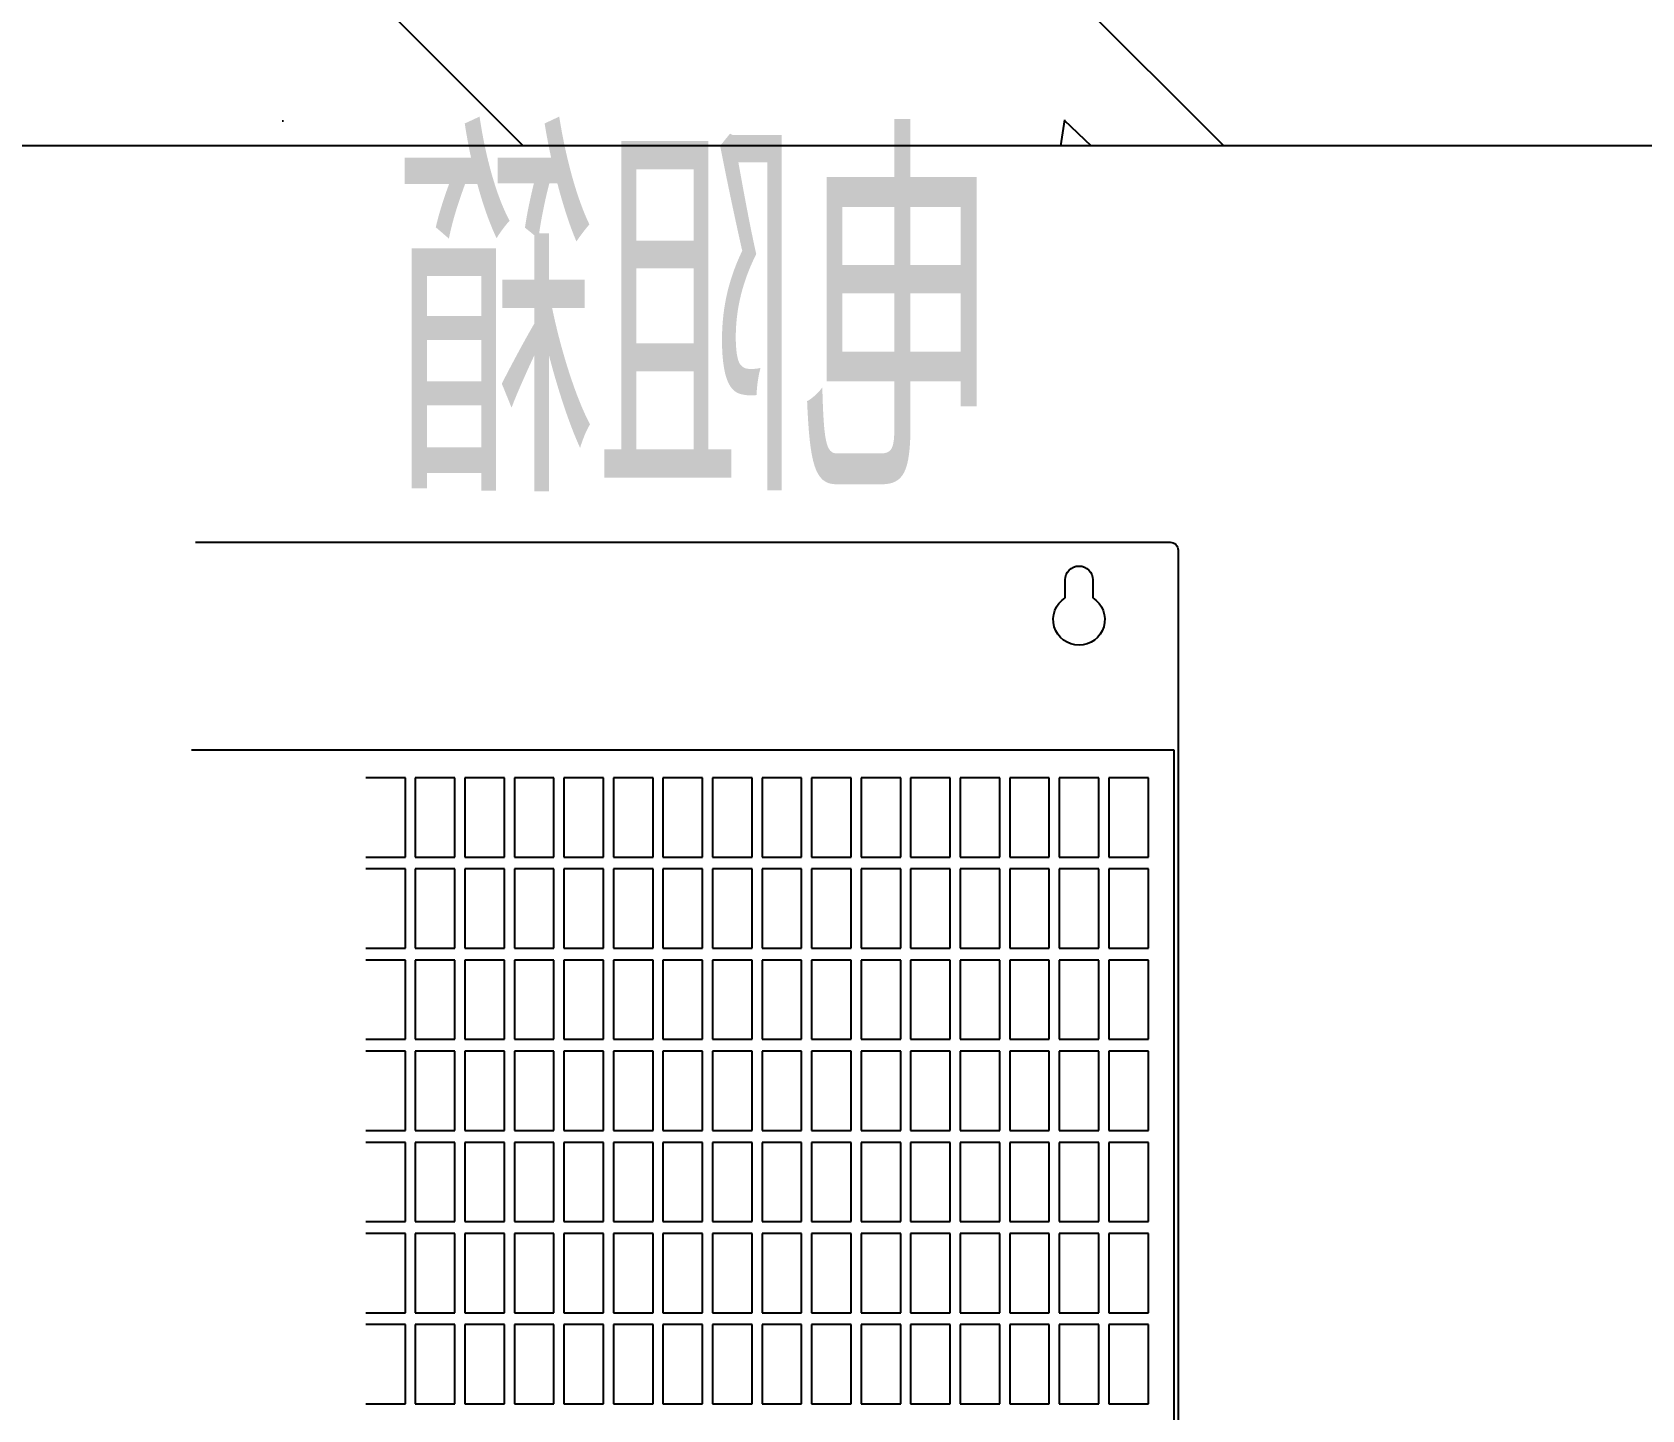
# Model space of a CAD drawing. Extents: x -678900 to 2378000, y 0 to 1840591.
# Drawn here: x -121646.7 to -121240.5, y 695551.9 to 695899.5 of the extents above; entities that cross this region are included whole.
import ezdxf
from ezdxf.enums import TextEntityAlignment as Align

# ---------------------------------------------------------------- set-up
doc = ezdxf.new("R2010")
doc.units = 0
doc.header["$LTSCALE"] = 1000
doc.header["$MEASUREMENT"] = 0
doc.linetypes.add('DASH', pattern=[0.35, 0.25, -0.1])
doc.layers.get('0').update_dxf_attribs({"linetype": 'CONTINUOUS'})
for name, color, linetype in [('AE-ELEV-4', 251, 'CONTINUOUS'), ('AE-HDWR-COVR', 8, 'CONTINUOUS'), ('AE-STRU-HACH', 40, 'CONTINUOUS'), ('AE-WALL', 255, 'CONTINUOUS'), ('C-XREF-INT', 7, 'CONTINUOUS')]:
    doc.layers.add(name, color=color, linetype=linetype)
doc.styles.add('Text0.7_SimSun.ttf', font='', dxfattribs={"width": 0.7})
doc.styles.get('Text0.7_SimSun.ttf').set_extended_font_data('SimSun')

# ---------------------------------------------------------------- blocks, each defined once
blk = doc.blocks.new('DXMX_View_SectionJoint_DEFAULT_191026113000218197')
at = {"layer": 'AE-STRU-HACH'}
h = blk.add_hatch(dxfattribs=at)
h.set_pattern_fill('钢筋混凝土', color=40, scale=50, style=0)
h.set_pattern_definition([(315, (0, 0), (88.38835, 88.38835), []), (320, (0, 0), (-31.376, -358.63), [37.5, -412.5]), (265, (0, 0), (376.096, 69.3757), [30, -330]), (10.4514, (-2.6, -29.9), (344.72, -289.2547), [31.87, -350.571]), (316.1842, (100, -2e-14), (-82.7595, -533.6205), [56.25, -618.75]), (6.6356, (93.1, -44.47), (487.059, -467.331), [47.805, -525.856]), (261.1842, (100, -2e-14), (487.059, -467.331), [45, -495]), (291, (75, -50), (-201.3094, -298.4535), [37.5, -412.5]), (236, (75, -50), (362.575, -121.6577), [30, -330]), (341.4514, (58.22, -74.87), (161.265, -420.1113), [31.87, -350.571]), (307.5, (0, 0), (166.4469, -6.0799), [0, -326, 0, -335, 0, -331.25]), (277.5, (0, 0), (197.2059, -131.5348), [0, -191, 0, -318.5, 0, -126.25]), (237.5, (2e-14, 111.5), (-11.2774, -266.9112), [0, -125, 0, -390, 0, -517.5]), (227.5, (3e-14, 161.5), (50.0525, -291.593), [0, -162.5, 0, -259, 0, -367.5])])
h.paths.add_polyline_path([(-7900, 20044.975163), (-8900, 20044.975163), (-8900, 19764.975163), (-9100, 19764.975163), (-9100, 20044.975163), (-10300, 20044.975163), (-10300, 21164.975163), (-10100, 21164.975163), (-10100, 20164.975163), (-7900, 20164.975163), (-7900, 21164.975163), (-7700, 21164.975163), (-7700, 19914.975163), (-6800, 19914.975163), (-6800, 19814.975163), (-7700, 19814.975163), (-7700, 19414.975163), (-7900, 19414.975163)], flags=0)
h.paths.add_polyline_path([(-11400, 19964.975163), (-11200, 19964.975163), (-11200, 19464.975163), (-11400, 19464.975163)], flags=0)
h.paths.add_polyline_path([(-11400, 18464.975163), (-11200, 18464.975163), (-11200, 18364.975163), (-11400, 18364.975163)], flags=0)
h.paths.add_polyline_path([(-7900, 17114.975163), (-10100, 17114.975163), (-10100, 16864.975163), (-10300, 16864.975163), (-10300, 17264.975163), (-7700, 17264.975163), (-7700, 16864.975163), (-7900, 16864.975163)], flags=0)
h.paths.add_polyline_path([(-11400, 16265.025163), (-11200, 16265.025163), (-11200, 15664.975163), (-10100, 15664.975163), (-10100, 15264.975163), (-10300, 15264.975163), (-10300, 15544.975163), (-11200, 15544.975163), (-11200, 15064.975163), (-11400, 15064.975163)], flags=0)
h.paths.add_polyline_path([(-7850, 15064.975163), (-7815.33, 14987.925163), (-7805, 14964.975163), (-7815.57, 14987.695163), (-7851.53, 15064.975163), (-7805, 14964.975163), (-7900, 14964.975163), (-7900, 16264.975163), (-7700, 16264.975163), (-7700, 15664.975163), (-6700, 15664.975163), (-6700, 15544.975163), (-7700, 15544.975163), (-7700, 14964.975163), (-7805, 14964.975163)], flags=0)
at = {"layer": 'AE-STRU-HACH', "color": 7, "ltscale": 0.3, "flags": 128}
blk.add_lwpolyline([(-7900, 17114.975163), (-10100, 17114.975163), (-10100, 16864.975163), (-10300, 16864.975163), (-10300, 17264.975163), (-7700, 17264.975163), (-7700, 16864.975163), (-7900, 16864.975163), (-7900, 17114.975163)], close=True, dxfattribs=at)
at = {"layer": 'AE-WALL', "ltscale": 0.3, "flags": 128}
blk.add_lwpolyline([(-7900, 17114.975163), (-10100, 17114.975163), (-10100, 16864.975163), (-10300, 16864.975163), (-10300, 17264.975163), (-7700, 17264.975163), (-7700, 16864.975163), (-7900, 16864.975163), (-7900, 17114.975163)], dxfattribs=at)
blk = doc.blocks.new('冲顶')
at = {"layer": 'AE-ELEV-4', "linetype": 'Continuous'}
for p, q in [((1333134.42, 858499.89), (1332888.42, 858499.89)), ((1332886.42, 858497.89), (1332886.42, 857951.89)), ((1332907.92, 858490.39), (1332907.92, 858485.87)), ((1332914.92, 858485.87), (1332914.92, 858490.39)), ((1332887.42, 857999.46), (1332887.42, 858447.46)), ((1332887.42, 858447.46), (1333135.42, 858447.46)), ((1332893.92, 858440.46), (1332903.92, 858440.46)), ((1332893.92, 858420.46), (1332893.92, 858440.46)), ((1332903.92, 858440.46), (1332903.92, 858420.46)), ((1332906.42, 858440.46), (1332916.42, 858440.46)), ((1332906.42, 858420.46), (1332906.42, 858440.46)), ((1332916.42, 858440.46), (1332916.42, 858420.46)), ((1332918.92, 858440.46), (1332928.92, 858440.46)), ((1332918.92, 858420.46), (1332918.92, 858440.46)), ((1332928.92, 858440.46), (1332928.92, 858420.46)), ((1332931.42, 858440.46), (1332941.42, 858440.46)), ((1332931.42, 858420.46), (1332931.42, 858440.46)), ((1332941.42, 858440.46), (1332941.42, 858420.46)), ((1332943.92, 858440.46), (1332953.92, 858440.46)), ((1332943.92, 858420.46), (1332943.92, 858440.46)), ((1332953.92, 858440.46), (1332953.92, 858420.46)), ((1332956.42, 858440.46), (1332966.42, 858440.46)), ((1332956.42, 858420.46), (1332956.42, 858440.46)), ((1332966.42, 858440.46), (1332966.42, 858420.46)), ((1332968.92, 858440.46), (1332978.92, 858440.46)), ((1332968.92, 858420.46), (1332968.92, 858440.46)), ((1332978.92, 858440.46), (1332978.92, 858420.46)), ((1332981.42, 858440.46), (1332991.42, 858440.46)), ((1332981.42, 858420.46), (1332981.42, 858440.46)), ((1332991.42, 858440.46), (1332991.42, 858420.46)), ((1332993.92, 858440.46), (1333003.92, 858440.46)), ((1332993.92, 858420.46), (1332993.92, 858440.46)), ((1333003.92, 858440.46), (1333003.92, 858420.46)), ((1333006.42, 858440.46), (1333016.42, 858440.46)), ((1333006.42, 858420.46), (1333006.42, 858440.46)), ((1333016.42, 858440.46), (1333016.42, 858420.46)), ((1333018.92, 858440.46), (1333028.92, 858440.46)), ((1333018.92, 858420.46), (1333018.92, 858440.46)), ((1333028.92, 858440.46), (1333028.92, 858420.46)), ((1333031.42, 858440.46), (1333041.42, 858440.46)), ((1333031.42, 858420.46), (1333031.42, 858440.46)), ((1333041.42, 858440.46), (1333041.42, 858420.46)), ((1333043.92, 858440.46), (1333053.92, 858440.46)), ((1333043.92, 858420.46), (1333043.92, 858440.46)), ((1333053.92, 858440.46), (1333053.92, 858420.46)), ((1333056.42, 858440.46), (1333066.42, 858440.46)), ((1333056.42, 858420.46), (1333056.42, 858440.46)), ((1333066.42, 858440.46), (1333066.42, 858420.46)), ((1333068.92, 858440.46), (1333078.92, 858440.46)), ((1333068.92, 858420.46), (1333068.92, 858440.46)), ((1333078.92, 858440.46), (1333078.92, 858420.46)), ((1333081.42, 858440.46), (1333091.42, 858440.46)), ((1333081.42, 858420.46), (1333081.42, 858440.46)), ((1332903.92, 858420.46), (1332893.92, 858420.46)), ((1332916.42, 858420.46), (1332906.42, 858420.46)), ((1332928.92, 858420.46), (1332918.92, 858420.46)), ((1332941.42, 858420.46), (1332931.42, 858420.46)), ((1332953.92, 858420.46), (1332943.92, 858420.46)), ((1332966.42, 858420.46), (1332956.42, 858420.46)), ((1332978.92, 858420.46), (1332968.92, 858420.46)), ((1332991.42, 858420.46), (1332981.42, 858420.46)), ((1333003.92, 858420.46), (1332993.92, 858420.46)), ((1333016.42, 858420.46), (1333006.42, 858420.46)), ((1333028.92, 858420.46), (1333018.92, 858420.46)), ((1333041.42, 858420.46), (1333031.42, 858420.46)), ((1333053.92, 858420.46), (1333043.92, 858420.46)), ((1333066.42, 858420.46), (1333056.42, 858420.46)), ((1333078.92, 858420.46), (1333068.92, 858420.46)), ((1333091.42, 858420.46), (1333081.42, 858420.46)), ((1332893.92, 858417.46), (1332903.92, 858417.46)), ((1332893.92, 858397.46), (1332893.92, 858417.46)), ((1332903.92, 858417.46), (1332903.92, 858397.46)), ((1332906.42, 858417.46), (1332916.42, 858417.46)), ((1332906.42, 858397.46), (1332906.42, 858417.46)), ((1332916.42, 858417.46), (1332916.42, 858397.46)), ((1332918.92, 858417.46), (1332928.92, 858417.46)), ((1332918.92, 858397.46), (1332918.92, 858417.46)), ((1332928.92, 858417.46), (1332928.92, 858397.46)), ((1332931.42, 858417.46), (1332941.42, 858417.46)), ((1332931.42, 858397.46), (1332931.42, 858417.46)), ((1332941.42, 858417.46), (1332941.42, 858397.46)), ((1332943.92, 858417.46), (1332953.92, 858417.46)), ((1332943.92, 858397.46), (1332943.92, 858417.46)), ((1332953.92, 858417.46), (1332953.92, 858397.46)), ((1332956.42, 858417.46), (1332966.42, 858417.46)), ((1332956.42, 858397.46), (1332956.42, 858417.46)), ((1332966.42, 858417.46), (1332966.42, 858397.46)), ((1332968.92, 858417.46), (1332978.92, 858417.46)), ((1332968.92, 858397.46), (1332968.92, 858417.46)), ((1332978.92, 858417.46), (1332978.92, 858397.46)), ((1332981.42, 858417.46), (1332991.42, 858417.46)), ((1332981.42, 858397.46), (1332981.42, 858417.46)), ((1332991.42, 858417.46), (1332991.42, 858397.46)), ((1332993.92, 858417.46), (1333003.92, 858417.46)), ((1332993.92, 858397.46), (1332993.92, 858417.46)), ((1333003.92, 858417.46), (1333003.92, 858397.46)), ((1333006.42, 858417.46), (1333016.42, 858417.46)), ((1333006.42, 858397.46), (1333006.42, 858417.46)), ((1333016.42, 858417.46), (1333016.42, 858397.46)), ((1333018.92, 858417.46), (1333028.92, 858417.46)), ((1333018.92, 858397.46), (1333018.92, 858417.46)), ((1333028.92, 858417.46), (1333028.92, 858397.46)), ((1333031.42, 858417.46), (1333041.42, 858417.46)), ((1333031.42, 858397.46), (1333031.42, 858417.46)), ((1333041.42, 858417.46), (1333041.42, 858397.46)), ((1333043.92, 858417.46), (1333053.92, 858417.46)), ((1333043.92, 858397.46), (1333043.92, 858417.46)), ((1333053.92, 858417.46), (1333053.92, 858397.46)), ((1333056.42, 858417.46), (1333066.42, 858417.46)), ((1333056.42, 858397.46), (1333056.42, 858417.46)), ((1333066.42, 858417.46), (1333066.42, 858397.46)), ((1333068.92, 858417.46), (1333078.92, 858417.46)), ((1333068.92, 858397.46), (1333068.92, 858417.46)), ((1333078.92, 858417.46), (1333078.92, 858397.46)), ((1333081.42, 858417.46), (1333091.42, 858417.46)), ((1333081.42, 858397.46), (1333081.42, 858417.46)), ((1332903.92, 858397.46), (1332893.92, 858397.46)), ((1332893.92, 858394.46), (1332903.92, 858394.46)), ((1332893.92, 858374.46), (1332893.92, 858394.46)), ((1332903.92, 858394.46), (1332903.92, 858374.46)), ((1332916.42, 858397.46), (1332906.42, 858397.46)), ((1332906.42, 858394.46), (1332916.42, 858394.46)), ((1332906.42, 858374.46), (1332906.42, 858394.46)), ((1332916.42, 858394.46), (1332916.42, 858374.46)), ((1332928.92, 858397.46), (1332918.92, 858397.46)), ((1332918.92, 858394.46), (1332928.92, 858394.46)), ((1332918.92, 858374.46), (1332918.92, 858394.46)), ((1332928.92, 858394.46), (1332928.92, 858374.46)), ((1332941.42, 858397.46), (1332931.42, 858397.46)), ((1332931.42, 858394.46), (1332941.42, 858394.46)), ((1332931.42, 858374.46), (1332931.42, 858394.46)), ((1332941.42, 858394.46), (1332941.42, 858374.46)), ((1332953.92, 858397.46), (1332943.92, 858397.46)), ((1332943.92, 858394.46), (1332953.92, 858394.46)), ((1332943.92, 858374.46), (1332943.92, 858394.46)), ((1332953.92, 858394.46), (1332953.92, 858374.46)), ((1332966.42, 858397.46), (1332956.42, 858397.46)), ((1332956.42, 858394.46), (1332966.42, 858394.46)), ((1332956.42, 858374.46), (1332956.42, 858394.46)), ((1332966.42, 858394.46), (1332966.42, 858374.46)), ((1332978.92, 858397.46), (1332968.92, 858397.46)), ((1332968.92, 858394.46), (1332978.92, 858394.46)), ((1332968.92, 858374.46), (1332968.92, 858394.46)), ((1332978.92, 858394.46), (1332978.92, 858374.46)), ((1332991.42, 858397.46), (1332981.42, 858397.46)), ((1332981.42, 858394.46), (1332991.42, 858394.46)), ((1332981.42, 858374.46), (1332981.42, 858394.46)), ((1332991.42, 858394.46), (1332991.42, 858374.46)), ((1333003.92, 858397.46), (1332993.92, 858397.46)), ((1332993.92, 858394.46), (1333003.92, 858394.46)), ((1332993.92, 858374.46), (1332993.92, 858394.46)), ((1333003.92, 858394.46), (1333003.92, 858374.46)), ((1333016.42, 858397.46), (1333006.42, 858397.46)), ((1333006.42, 858394.46), (1333016.42, 858394.46)), ((1333006.42, 858374.46), (1333006.42, 858394.46)), ((1333016.42, 858394.46), (1333016.42, 858374.46)), ((1333028.92, 858397.46), (1333018.92, 858397.46)), ((1333018.92, 858394.46), (1333028.92, 858394.46)), ((1333018.92, 858374.46), (1333018.92, 858394.46)), ((1333028.92, 858394.46), (1333028.92, 858374.46)), ((1333041.42, 858397.46), (1333031.42, 858397.46)), ((1333031.42, 858394.46), (1333041.42, 858394.46)), ((1333031.42, 858374.46), (1333031.42, 858394.46)), ((1333041.42, 858394.46), (1333041.42, 858374.46)), ((1333053.92, 858397.46), (1333043.92, 858397.46)), ((1333043.92, 858394.46), (1333053.92, 858394.46)), ((1333043.92, 858374.46), (1333043.92, 858394.46)), ((1333053.92, 858394.46), (1333053.92, 858374.46)), ((1333066.42, 858397.46), (1333056.42, 858397.46)), ((1333056.42, 858394.46), (1333066.42, 858394.46)), ((1333056.42, 858374.46), (1333056.42, 858394.46)), ((1333066.42, 858394.46), (1333066.42, 858374.46)), ((1333078.92, 858397.46), (1333068.92, 858397.46)), ((1333068.92, 858394.46), (1333078.92, 858394.46)), ((1333068.92, 858374.46), (1333068.92, 858394.46)), ((1333078.92, 858394.46), (1333078.92, 858374.46)), ((1333091.42, 858397.46), (1333081.42, 858397.46)), ((1333081.42, 858394.46), (1333091.42, 858394.46)), ((1333081.42, 858374.46), (1333081.42, 858394.46)), ((1332903.92, 858374.46), (1332893.92, 858374.46)), ((1332916.42, 858374.46), (1332906.42, 858374.46)), ((1332928.92, 858374.46), (1332918.92, 858374.46)), ((1332941.42, 858374.46), (1332931.42, 858374.46)), ((1332953.92, 858374.46), (1332943.92, 858374.46)), ((1332966.42, 858374.46), (1332956.42, 858374.46)), ((1332978.92, 858374.46), (1332968.92, 858374.46)), ((1332991.42, 858374.46), (1332981.42, 858374.46)), ((1333003.92, 858374.46), (1332993.92, 858374.46)), ((1333016.42, 858374.46), (1333006.42, 858374.46)), ((1333028.92, 858374.46), (1333018.92, 858374.46)), ((1333041.42, 858374.46), (1333031.42, 858374.46)), ((1333053.92, 858374.46), (1333043.92, 858374.46)), ((1333066.42, 858374.46), (1333056.42, 858374.46)), ((1333078.92, 858374.46), (1333068.92, 858374.46)), ((1333091.42, 858374.46), (1333081.42, 858374.46)), ((1332893.92, 858371.46), (1332903.92, 858371.46)), ((1332893.92, 858351.46), (1332893.92, 858371.46)), ((1332903.92, 858371.46), (1332903.92, 858351.46)), ((1332906.42, 858371.46), (1332916.42, 858371.46)), ((1332906.42, 858351.46), (1332906.42, 858371.46)), ((1332916.42, 858371.46), (1332916.42, 858351.46)), ((1332918.92, 858371.46), (1332928.92, 858371.46)), ((1332918.92, 858351.46), (1332918.92, 858371.46)), ((1332928.92, 858371.46), (1332928.92, 858351.46)), ((1332931.42, 858371.46), (1332941.42, 858371.46)), ((1332931.42, 858351.46), (1332931.42, 858371.46)), ((1332941.42, 858371.46), (1332941.42, 858351.46)), ((1332943.92, 858371.46), (1332953.92, 858371.46)), ((1332943.92, 858351.46), (1332943.92, 858371.46)), ((1332953.92, 858371.46), (1332953.92, 858351.46)), ((1332956.42, 858371.46), (1332966.42, 858371.46)), ((1332956.42, 858351.46), (1332956.42, 858371.46)), ((1332966.42, 858371.46), (1332966.42, 858351.46)), ((1332968.92, 858371.46), (1332978.92, 858371.46)), ((1332968.92, 858351.46), (1332968.92, 858371.46)), ((1332978.92, 858371.46), (1332978.92, 858351.46)), ((1332981.42, 858371.46), (1332991.42, 858371.46)), ((1332981.42, 858351.46), (1332981.42, 858371.46)), ((1332991.42, 858371.46), (1332991.42, 858351.46)), ((1332993.92, 858371.46), (1333003.92, 858371.46)), ((1332993.92, 858351.46), (1332993.92, 858371.46)), ((1333003.92, 858371.46), (1333003.92, 858351.46)), ((1333006.42, 858371.46), (1333016.42, 858371.46)), ((1333006.42, 858351.46), (1333006.42, 858371.46)), ((1333016.42, 858371.46), (1333016.42, 858351.46)), ((1333018.92, 858371.46), (1333028.92, 858371.46)), ((1333018.92, 858351.46), (1333018.92, 858371.46)), ((1333028.92, 858371.46), (1333028.92, 858351.46)), ((1333031.42, 858371.46), (1333041.42, 858371.46)), ((1333031.42, 858351.46), (1333031.42, 858371.46)), ((1333041.42, 858371.46), (1333041.42, 858351.46)), ((1333043.92, 858371.46), (1333053.92, 858371.46)), ((1333043.92, 858351.46), (1333043.92, 858371.46)), ((1333053.92, 858371.46), (1333053.92, 858351.46)), ((1333056.42, 858371.46), (1333066.42, 858371.46)), ((1333056.42, 858351.46), (1333056.42, 858371.46)), ((1333066.42, 858371.46), (1333066.42, 858351.46)), ((1333068.92, 858371.46), (1333078.92, 858371.46)), ((1333068.92, 858351.46), (1333068.92, 858371.46)), ((1333078.92, 858371.46), (1333078.92, 858351.46)), ((1333081.42, 858371.46), (1333091.42, 858371.46)), ((1333081.42, 858351.46), (1333081.42, 858371.46)), ((1332903.92, 858351.46), (1332893.92, 858351.46)), ((1332916.42, 858351.46), (1332906.42, 858351.46)), ((1332928.92, 858351.46), (1332918.92, 858351.46)), ((1332941.42, 858351.46), (1332931.42, 858351.46)), ((1332953.92, 858351.46), (1332943.92, 858351.46)), ((1332966.42, 858351.46), (1332956.42, 858351.46)), ((1332978.92, 858351.46), (1332968.92, 858351.46)), ((1332991.42, 858351.46), (1332981.42, 858351.46)), ((1333003.92, 858351.46), (1332993.92, 858351.46)), ((1333016.42, 858351.46), (1333006.42, 858351.46)), ((1333028.92, 858351.46), (1333018.92, 858351.46)), ((1333041.42, 858351.46), (1333031.42, 858351.46)), ((1333053.92, 858351.46), (1333043.92, 858351.46)), ((1333066.42, 858351.46), (1333056.42, 858351.46)), ((1333078.92, 858351.46), (1333068.92, 858351.46)), ((1333091.42, 858351.46), (1333081.42, 858351.46)), ((1332893.92, 858348.46), (1332903.92, 858348.46)), ((1332893.92, 858328.46), (1332893.92, 858348.46)), ((1332903.92, 858348.46), (1332903.92, 858328.46)), ((1332906.42, 858348.46), (1332916.42, 858348.46)), ((1332906.42, 858328.46), (1332906.42, 858348.46)), ((1332916.42, 858348.46), (1332916.42, 858328.46)), ((1332918.92, 858348.46), (1332928.92, 858348.46)), ((1332918.92, 858328.46), (1332918.92, 858348.46)), ((1332928.92, 858348.46), (1332928.92, 858328.46)), ((1332931.42, 858348.46), (1332941.42, 858348.46)), ((1332931.42, 858328.46), (1332931.42, 858348.46)), ((1332941.42, 858348.46), (1332941.42, 858328.46)), ((1332943.92, 858348.46), (1332953.92, 858348.46)), ((1332943.92, 858328.46), (1332943.92, 858348.46)), ((1332953.92, 858348.46), (1332953.92, 858328.46)), ((1332956.42, 858348.46), (1332966.42, 858348.46)), ((1332956.42, 858328.46), (1332956.42, 858348.46)), ((1332966.42, 858348.46), (1332966.42, 858328.46)), ((1332968.92, 858348.46), (1332978.92, 858348.46)), ((1332968.92, 858328.46), (1332968.92, 858348.46)), ((1332978.92, 858348.46), (1332978.92, 858328.46)), ((1332981.42, 858348.46), (1332991.42, 858348.46)), ((1332981.42, 858328.46), (1332981.42, 858348.46)), ((1332991.42, 858348.46), (1332991.42, 858328.46)), ((1332993.92, 858348.46), (1333003.92, 858348.46)), ((1332993.92, 858328.46), (1332993.92, 858348.46)), ((1333003.92, 858348.46), (1333003.92, 858328.46)), ((1333006.42, 858348.46), (1333016.42, 858348.46)), ((1333006.42, 858328.46), (1333006.42, 858348.46)), ((1333016.42, 858348.46), (1333016.42, 858328.46)), ((1333018.92, 858348.46), (1333028.92, 858348.46)), ((1333018.92, 858328.46), (1333018.92, 858348.46)), ((1333028.92, 858348.46), (1333028.92, 858328.46)), ((1333031.42, 858348.46), (1333041.42, 858348.46)), ((1333031.42, 858328.46), (1333031.42, 858348.46)), ((1333041.42, 858348.46), (1333041.42, 858328.46)), ((1333043.92, 858348.46), (1333053.92, 858348.46)), ((1333043.92, 858328.46), (1333043.92, 858348.46)), ((1333053.92, 858348.46), (1333053.92, 858328.46)), ((1333056.42, 858348.46), (1333066.42, 858348.46)), ((1333056.42, 858328.46), (1333056.42, 858348.46)), ((1333066.42, 858348.46), (1333066.42, 858328.46)), ((1333068.92, 858348.46), (1333078.92, 858348.46)), ((1333068.92, 858328.46), (1333068.92, 858348.46)), ((1333078.92, 858348.46), (1333078.92, 858328.46)), ((1333081.42, 858348.46), (1333091.42, 858348.46)), ((1333081.42, 858328.46), (1333081.42, 858348.46)), ((1332903.92, 858328.46), (1332893.92, 858328.46)), ((1332893.92, 858325.46), (1332903.92, 858325.46)), ((1332893.92, 858305.46), (1332893.92, 858325.46)), ((1332903.92, 858325.46), (1332903.92, 858305.46)), ((1332916.42, 858328.46), (1332906.42, 858328.46)), ((1332906.42, 858325.46), (1332916.42, 858325.46)), ((1332906.42, 858305.46), (1332906.42, 858325.46)), ((1332916.42, 858325.46), (1332916.42, 858305.46)), ((1332928.92, 858328.46), (1332918.92, 858328.46)), ((1332918.92, 858325.46), (1332928.92, 858325.46)), ((1332918.92, 858305.46), (1332918.92, 858325.46)), ((1332928.92, 858325.46), (1332928.92, 858305.46)), ((1332941.42, 858328.46), (1332931.42, 858328.46)), ((1332931.42, 858325.46), (1332941.42, 858325.46)), ((1332931.42, 858305.46), (1332931.42, 858325.46)), ((1332941.42, 858325.46), (1332941.42, 858305.46)), ((1332953.92, 858328.46), (1332943.92, 858328.46)), ((1332943.92, 858325.46), (1332953.92, 858325.46)), ((1332943.92, 858305.46), (1332943.92, 858325.46)), ((1332953.92, 858325.46), (1332953.92, 858305.46)), ((1332966.42, 858328.46), (1332956.42, 858328.46)), ((1332956.42, 858325.46), (1332966.42, 858325.46)), ((1332956.42, 858305.46), (1332956.42, 858325.46)), ((1332966.42, 858325.46), (1332966.42, 858305.46)), ((1332978.92, 858328.46), (1332968.92, 858328.46)), ((1332968.92, 858325.46), (1332978.92, 858325.46)), ((1332968.92, 858305.46), (1332968.92, 858325.46)), ((1332978.92, 858325.46), (1332978.92, 858305.46)), ((1332991.42, 858328.46), (1332981.42, 858328.46)), ((1332981.42, 858325.46), (1332991.42, 858325.46)), ((1332981.42, 858305.46), (1332981.42, 858325.46)), ((1332991.42, 858325.46), (1332991.42, 858305.46)), ((1333003.92, 858328.46), (1332993.92, 858328.46)), ((1332993.92, 858325.46), (1333003.92, 858325.46)), ((1332993.92, 858305.46), (1332993.92, 858325.46)), ((1333003.92, 858325.46), (1333003.92, 858305.46)), ((1333016.42, 858328.46), (1333006.42, 858328.46)), ((1333006.42, 858325.46), (1333016.42, 858325.46)), ((1333006.42, 858305.46), (1333006.42, 858325.46)), ((1333016.42, 858325.46), (1333016.42, 858305.46)), ((1333028.92, 858328.46), (1333018.92, 858328.46)), ((1333018.92, 858325.46), (1333028.92, 858325.46)), ((1333018.92, 858305.46), (1333018.92, 858325.46)), ((1333028.92, 858325.46), (1333028.92, 858305.46)), ((1333041.42, 858328.46), (1333031.42, 858328.46)), ((1333031.42, 858325.46), (1333041.42, 858325.46)), ((1333031.42, 858305.46), (1333031.42, 858325.46)), ((1333041.42, 858325.46), (1333041.42, 858305.46)), ((1333053.92, 858328.46), (1333043.92, 858328.46)), ((1333043.92, 858325.46), (1333053.92, 858325.46)), ((1333043.92, 858305.46), (1333043.92, 858325.46)), ((1333053.92, 858325.46), (1333053.92, 858305.46)), ((1333066.42, 858328.46), (1333056.42, 858328.46)), ((1333056.42, 858325.46), (1333066.42, 858325.46)), ((1333056.42, 858305.46), (1333056.42, 858325.46)), ((1333066.42, 858325.46), (1333066.42, 858305.46)), ((1333078.92, 858328.46), (1333068.92, 858328.46)), ((1333068.92, 858325.46), (1333078.92, 858325.46)), ((1333068.92, 858305.46), (1333068.92, 858325.46)), ((1333078.92, 858325.46), (1333078.92, 858305.46)), ((1333091.42, 858328.46), (1333081.42, 858328.46)), ((1333081.42, 858325.46), (1333091.42, 858325.46)), ((1333081.42, 858305.46), (1333081.42, 858325.46)), ((1332903.92, 858305.46), (1332893.92, 858305.46)), ((1332916.42, 858305.46), (1332906.42, 858305.46)), ((1332928.92, 858305.46), (1332918.92, 858305.46)), ((1332941.42, 858305.46), (1332931.42, 858305.46)), ((1332953.92, 858305.46), (1332943.92, 858305.46)), ((1332966.42, 858305.46), (1332956.42, 858305.46)), ((1332978.92, 858305.46), (1332968.92, 858305.46)), ((1332991.42, 858305.46), (1332981.42, 858305.46)), ((1333003.92, 858305.46), (1332993.92, 858305.46)), ((1333016.42, 858305.46), (1333006.42, 858305.46)), ((1333028.92, 858305.46), (1333018.92, 858305.46)), ((1333041.42, 858305.46), (1333031.42, 858305.46)), ((1333053.92, 858305.46), (1333043.92, 858305.46)), ((1333066.42, 858305.46), (1333056.42, 858305.46)), ((1333078.92, 858305.46), (1333068.92, 858305.46)), ((1333091.42, 858305.46), (1333081.42, 858305.46)), ((1332893.92, 858302.46), (1332903.92, 858302.46)), ((1332893.92, 858282.46), (1332893.92, 858302.46)), ((1332903.92, 858302.46), (1332903.92, 858282.46)), ((1332906.42, 858302.46), (1332916.42, 858302.46)), ((1332906.42, 858282.46), (1332906.42, 858302.46)), ((1332916.42, 858302.46), (1332916.42, 858282.46)), ((1332918.92, 858302.46), (1332928.92, 858302.46)), ((1332918.92, 858282.46), (1332918.92, 858302.46)), ((1332928.92, 858302.46), (1332928.92, 858282.46)), ((1332931.42, 858302.46), (1332941.42, 858302.46)), ((1332931.42, 858282.46), (1332931.42, 858302.46)), ((1332941.42, 858302.46), (1332941.42, 858282.46)), ((1332943.92, 858302.46), (1332953.92, 858302.46)), ((1332943.92, 858282.46), (1332943.92, 858302.46)), ((1332953.92, 858302.46), (1332953.92, 858282.46)), ((1332956.42, 858302.46), (1332966.42, 858302.46)), ((1332956.42, 858282.46), (1332956.42, 858302.46)), ((1332966.42, 858302.46), (1332966.42, 858282.46)), ((1332968.92, 858302.46), (1332978.92, 858302.46)), ((1332968.92, 858282.46), (1332968.92, 858302.46)), ((1332978.92, 858302.46), (1332978.92, 858282.46)), ((1332981.42, 858302.46), (1332991.42, 858302.46)), ((1332981.42, 858282.46), (1332981.42, 858302.46)), ((1332991.42, 858302.46), (1332991.42, 858282.46)), ((1332993.92, 858302.46), (1333003.92, 858302.46)), ((1332993.92, 858282.46), (1332993.92, 858302.46)), ((1333003.92, 858302.46), (1333003.92, 858282.46)), ((1333006.42, 858302.46), (1333016.42, 858302.46)), ((1333006.42, 858282.46), (1333006.42, 858302.46)), ((1333016.42, 858302.46), (1333016.42, 858282.46)), ((1333018.92, 858302.46), (1333028.92, 858302.46)), ((1333018.92, 858282.46), (1333018.92, 858302.46)), ((1333028.92, 858302.46), (1333028.92, 858282.46)), ((1333031.42, 858302.46), (1333041.42, 858302.46)), ((1333031.42, 858282.46), (1333031.42, 858302.46)), ((1333041.42, 858302.46), (1333041.42, 858282.46)), ((1333043.92, 858302.46), (1333053.92, 858302.46)), ((1333043.92, 858282.46), (1333043.92, 858302.46)), ((1333053.92, 858302.46), (1333053.92, 858282.46)), ((1333056.42, 858302.46), (1333066.42, 858302.46)), ((1333056.42, 858282.46), (1333056.42, 858302.46)), ((1333066.42, 858302.46), (1333066.42, 858282.46)), ((1333068.92, 858302.46), (1333078.92, 858302.46)), ((1333068.92, 858282.46), (1333068.92, 858302.46)), ((1333078.92, 858302.46), (1333078.92, 858282.46)), ((1333081.42, 858302.46), (1333091.42, 858302.46)), ((1333081.42, 858282.46), (1333081.42, 858302.46)), ((1332903.92, 858282.46), (1332893.92, 858282.46)), ((1332916.42, 858282.46), (1332906.42, 858282.46)), ((1332928.92, 858282.46), (1332918.92, 858282.46)), ((1332941.42, 858282.46), (1332931.42, 858282.46)), ((1332953.92, 858282.46), (1332943.92, 858282.46)), ((1332966.42, 858282.46), (1332956.42, 858282.46)), ((1332978.92, 858282.46), (1332968.92, 858282.46)), ((1332991.42, 858282.46), (1332981.42, 858282.46)), ((1333003.92, 858282.46), (1332993.92, 858282.46)), ((1333016.42, 858282.46), (1333006.42, 858282.46)), ((1333028.92, 858282.46), (1333018.92, 858282.46)), ((1333041.42, 858282.46), (1333031.42, 858282.46)), ((1333053.92, 858282.46), (1333043.92, 858282.46)), ((1333066.42, 858282.46), (1333056.42, 858282.46)), ((1333078.92, 858282.46), (1333068.92, 858282.46)), ((1333091.42, 858282.46), (1333081.42, 858282.46))]:
    blk.add_line(p, q, dxfattribs=at)
for centre, radius, start, end in [((1332888.42, 858497.89), 2, 90, 180), ((1332911.42, 858490.39), 3.5, 90, 180), ((1332911.42, 858490.39), 3.5, 0, 90), ((1332911.42, 858480.39), 6.5, 122.579, 270), ((1332911.42, 858480.39), 6.5, 270, 57.421)]:
    blk.add_arc(centre, radius, start, end, dxfattribs=at)
at = {"layer": 'AE-ELEV-4', "style": 'Text0.7_SimSun.ttf', "width": 0.5}
blk.add_text('电阻箱', height=75, dxfattribs=at).set_placement((1333007.56, 858558.46), align=Align.MIDDLE_CENTER)
blk = doc.blocks.new('电梯标高')
at = {"layer": 'AE-HDWR-COVR', "linetype": 'DASH', "xscale": -1}
blk.add_blockref('冲顶', (1338393.44, -843409.89), dxfattribs=at)

msp = doc.modelspace()

# ---------------------------------------------------------------- block references
msp.add_blockref('DXMX_View_SectionJoint_DEFAULT_191026113000218197', (-113326.06, 678755.81))

# ---------------------------------------------------------------- next in the draw order: block references
at = {"layer": 'C-XREF-INT'}
msp.add_blockref('电梯标高', (-126864.57, 680680.78), dxfattribs=at)

doc.saveas('drawing.dxf')
